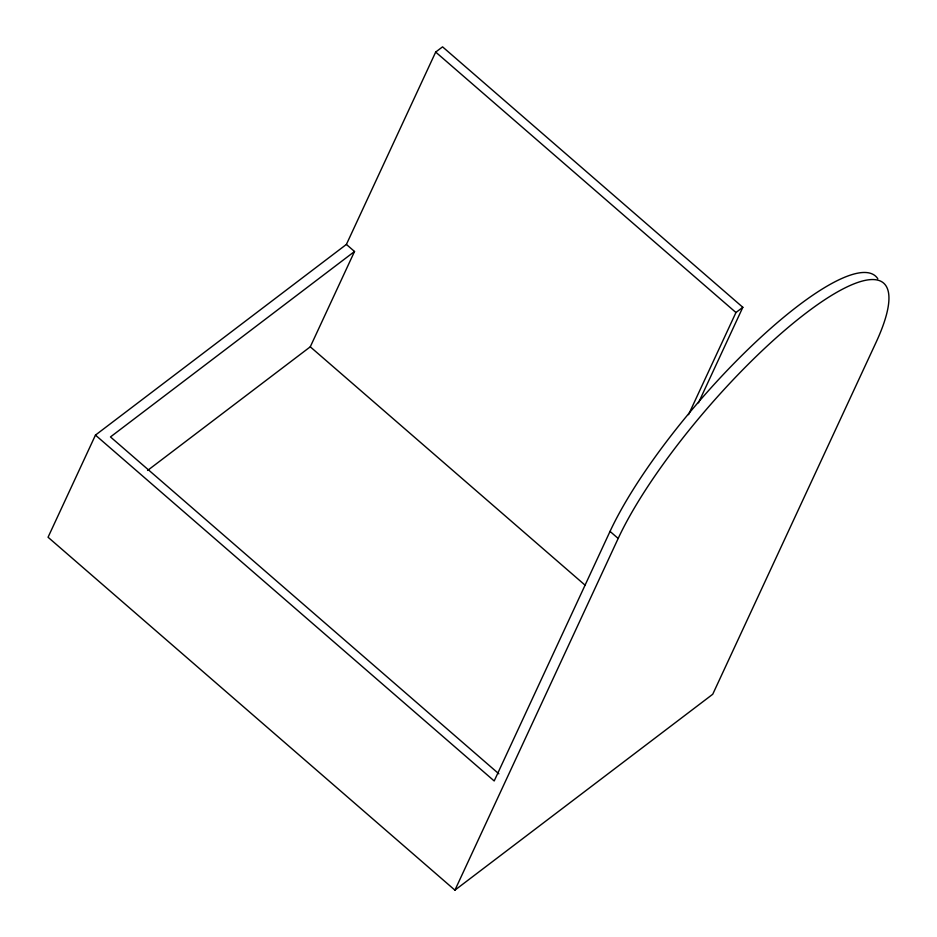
<?xml version="1.0" encoding="UTF-8"?>
<svg xmlns="http://www.w3.org/2000/svg" width="937" height="937" viewBox="0 0 937 937"><rect width="100%" height="100%" fill="white"/><g stroke="black" fill="none" stroke-linecap="round" stroke-linejoin="round"><path stroke-width="1.41" d="M698.487 402.816L742.83 307.301L442.557 46.85L435.682 52.074L346.397 244.428L95.457 435.108L48.056 537.241L454.925 890.15L712.729 694.258L875.978 342.555A208.342 51.125 -49.1 0 0 806.335 312.841A208.342 51.125 -49.1 0 0 618.174 538.459L454.925 890.15M147.577 470.456L310.276 346.819L354.526 251.491L346.397 244.428M877.805 278.769A208.342 51.125 -49.1 0 0 754.859 342.872A208.342 51.125 -49.1 0 0 610.034 531.396L494.197 780.954L95.457 435.108M688.543 414.669L735.955 312.525L742.83 307.301M354.526 251.491L110.472 436.935L498.859 773.821M435.682 52.074L735.955 312.525M610.034 531.396L618.174 538.459M310.276 346.819L585.028 585.121"/></g></svg>
